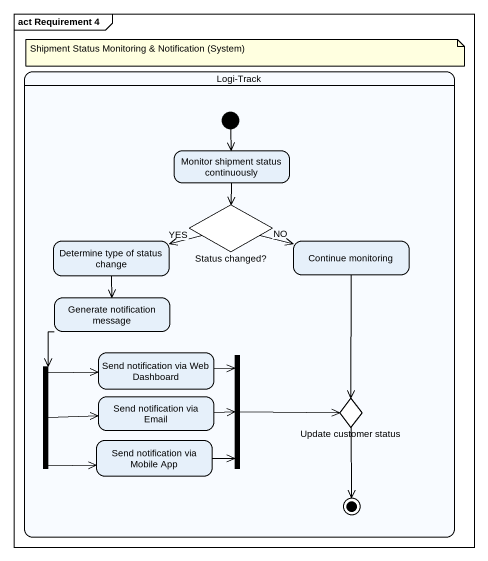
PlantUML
@startuml
mainframe act Requirement 4
hide empty description
state "Logi-Track" as Logi_Track {
  state "Monitor shipment status continuously" as Monitor_shipment_status
  state "Status changed?" as Status_changed <<choice>>
  state "Determine type of status change" as Determine_type_of_status
  state "Continue monitoring" as Continue_monitoring
  state "Generate notification message" as Generate_notification
  state fork1 <<fork>>
  state "Send notification via Web Dashboard" as Send_notification_via_Web
  state fork2 <<join>>
  state "Send notification via Email" as Send_notification_via_Email
  state "Update customer status" as Update_customer_status <<choice>>
  state "Send notification via Mobile App" as Send_notification_via
  [*] --> Monitor_shipment_status
  Update_customer_status --> [*]
}
Monitor_shipment_status --> Status_changed
Status_changed -left-> Determine_type_of_status : YES
Status_changed -right-> Continue_monitoring : NO
Determine_type_of_status --> Generate_notification
Continue_monitoring --> Update_customer_status
Generate_notification --> fork1
fork1 -right-> Send_notification_via_Web
fork1 -right-> Send_notification_via_Email
fork1 -right-> Send_notification_via
Send_notification_via_Web -right-> fork2
fork2 -right-> Update_customer_status
Send_notification_via_Email -right-> fork2
Send_notification_via -right-> fork2
note as N1
  Shipment Status Monitoring & Notification (System)
end note
@enduml
